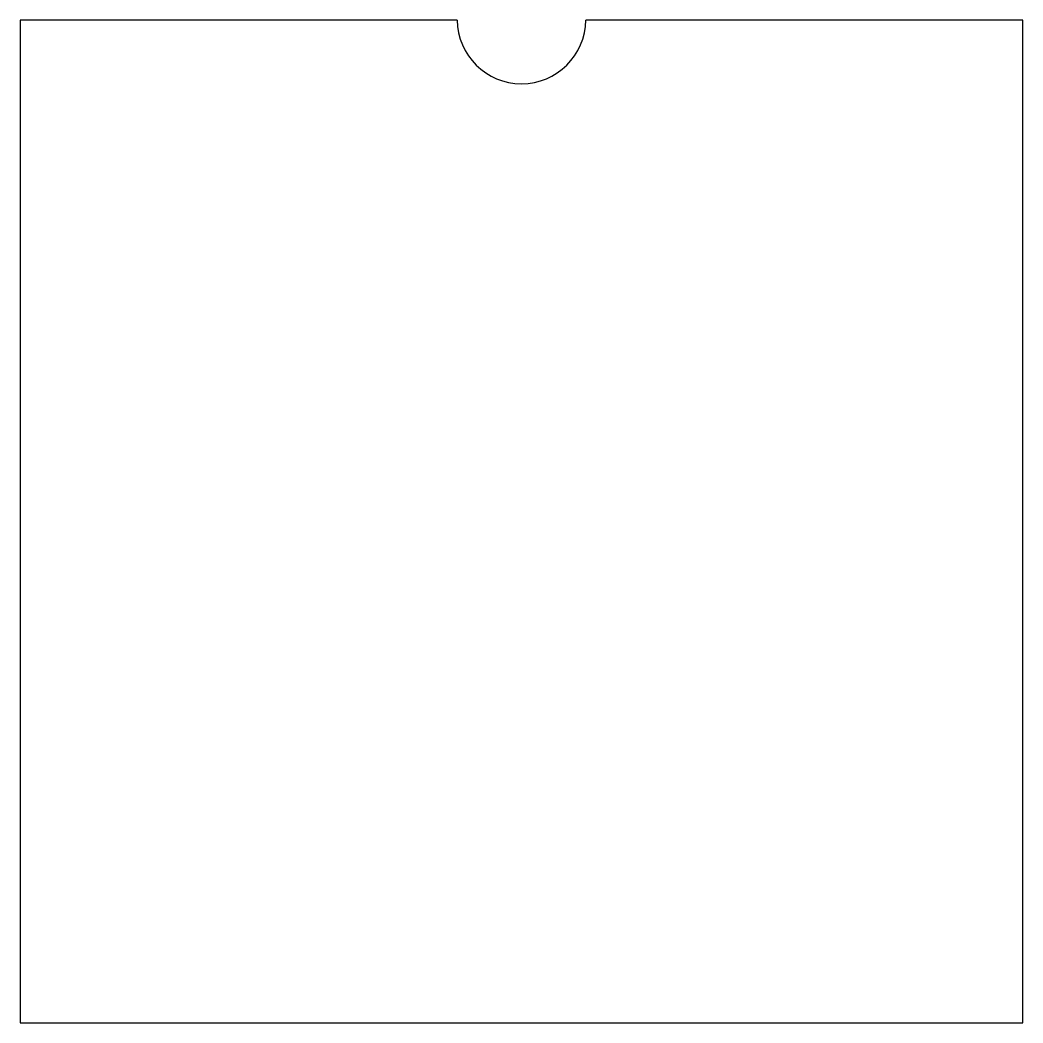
# Model space of a CAD drawing. Extents: x 0 to 7.87, y 0 to 7.87.
import ezdxf

# ---------------------------------------------------------------- set-up
doc = ezdxf.new("R2010")
doc.units = 0
doc.layers.get('0').update_dxf_attribs({"linetype": 'CONTINUOUS'})

msp = doc.modelspace()

# ---------------------------------------------------------------- linework, layer by layer
at = {"color": 7, "linetype": 'CONTINUOUS'}
for p, q in [((0.004, 7.87), (0.004, 0.004)), ((3.433, 7.87), (0.004, 7.87)), ((7.87, 7.87), (4.441, 7.87)), ((7.87, 0.004), (7.87, 7.87)), ((0.004, 0.004), (7.87, 0.004))]:
    msp.add_line(p, q, dxfattribs=at)
msp.add_arc((3.937, 7.874), 0.504, 180.45473, 359.54527, dxfattribs=at)

doc.saveas('drawing.dxf')
